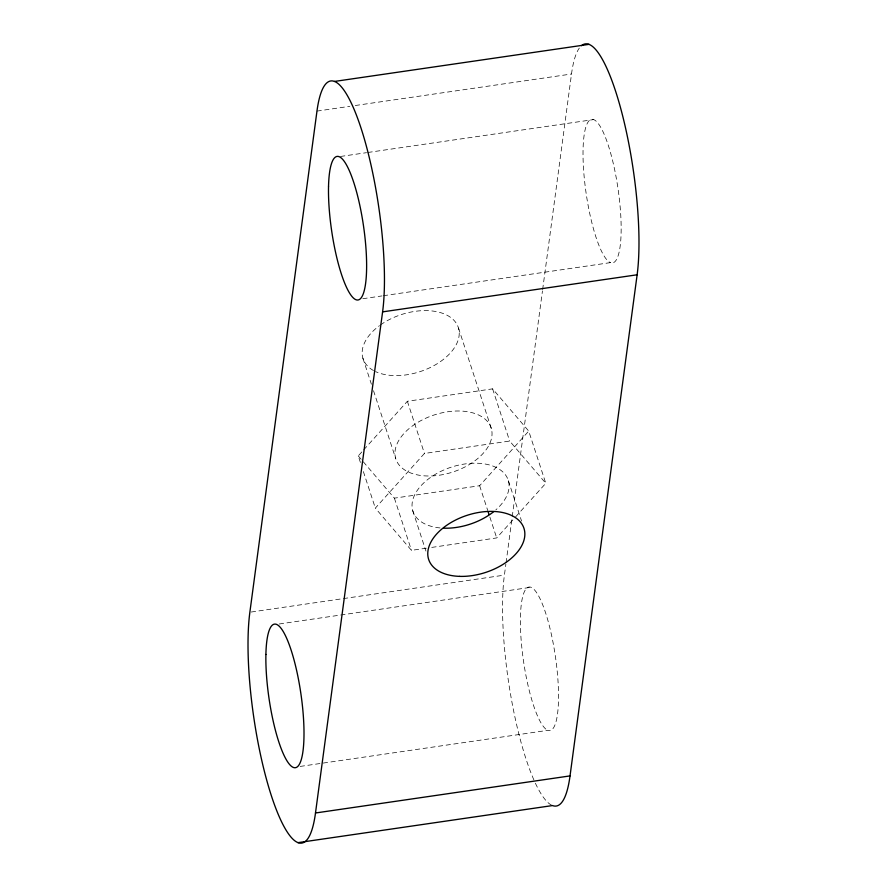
<?xml version="1.0" encoding="UTF-8"?>
<svg xmlns="http://www.w3.org/2000/svg" width="887" height="887" viewBox="0 0 887 887"><rect width="100%" height="100%" fill="white"/><g stroke="black" fill="none" stroke-linecap="round" stroke-linejoin="round"><path stroke-width="0.67" stroke-dasharray="4.43 3.33" d="M533.907 779.95A131.897 29.293 81.7 0 1 504.404 575.131L505.867 564.143M506.056 562.768L542.456 290.925M542.644 289.55L571.505 74.009A131.897 29.293 81.7 0 1 579.311 48.109M360.399 462.449L358.27 455.918L362.838 450.829M363.748 449.82L407.366 401.268L492.607 388.85L528.73 431.082L545.793 483.282L514.881 517.698M426.337 548.188L411.457 550.35L375.334 508.118L424.429 453.468L509.67 441.05L545.793 483.282M358.27 455.918L394.393 498.15L479.634 485.732L528.73 431.082M431.758 547.401L496.687 537.932L513.972 518.707M316.969 111.097L349.822 106.307M355.288 105.509L571.505 74.009M340.508 156.467L366.508 152.675M367.872 152.475L593.669 119.579M362.805 298.719L381.964 295.925M383.328 295.726L610.489 262.619A72.546 16.11 81.7 0 0 612.695 161.024A72.546 16.11 81.7 0 0 583.058 149.659A72.546 16.11 81.7 0 0 610.489 262.619M251.243 612.019L504.404 575.131M279.25 623.982L531.036 587.283M300.172 766.423L547.867 730.334A72.546 16.11 81.7 0 0 550.062 628.728A72.546 16.11 81.7 0 0 520.425 617.363A72.546 16.11 81.7 0 0 547.867 730.334M492.607 388.85L509.67 441.05M458.501 328.09L491.309 428.476A50.127 30.025 -18.1 0 1 426.88 475.975A50.127 30.025 -18.1 0 1 412.311 426.037A50.127 30.025 -18.1 0 1 491.309 428.476M508.373 480.687L521.567 521.057M479.634 485.732L487.739 510.524M489.868 517.054L496.687 537.932M407.366 401.268L424.429 453.468M362.872 358.126L371.398 384.204M373.527 390.723L395.691 458.524M412.754 510.724L425.948 551.093M394.393 498.15L411.457 550.35M363.382 471.585L375.334 508.118M551.603 805.163A131.897 29.293 81.7 0 1 534.905 782.179M380.468 324.941A50.127 30.025 -18.1 0 1 447.747 315.606A50.127 30.025 -18.1 0 1 443.156 359.601A50.127 30.025 -18.1 0 1 375.6 371.609M373.482 370.533A50.127 30.025 -18.1 0 1 379.492 325.651M440.041 527.942A50.127 30.025 -18.1 0 1 419.008 488.072A50.127 30.025 -18.1 0 1 489.946 465.098A50.127 30.025 -18.1 0 1 495.855 509.859"/><path stroke-width="1.33" d="M315.495 812.991L382.596 311.869A131.897 29.293 81.7 0 0 360.976 127.961A131.897 29.293 81.7 0 0 316.969 111.097L249.868 612.218A131.897 29.293 81.7 0 0 271.5 796.127A131.897 29.293 81.7 0 0 315.495 812.991L570.031 775.903L637.132 274.782A131.897 29.293 81.7 0 0 623.605 119.701A131.897 29.293 81.7 0 0 581.495 45.692M334.488 81.438L589.023 44.35M382.596 311.869L637.132 274.782M297.977 842.65L552.512 805.562A131.897 29.293 81.7 0 0 570.031 775.903M488.16 511.832L489.014 514.449M493.848 511.544A50.127 30.025 -18.1 0 1 443.943 528.186M265.9 654.462A72.546 16.11 81.7 0 0 293.331 767.421A72.546 16.11 81.7 0 0 295.537 665.815A72.546 16.11 81.7 0 0 265.9 654.462M328.523 186.747A72.546 16.11 81.7 0 0 355.964 299.717A72.546 16.11 81.7 0 0 358.16 198.111A72.546 16.11 81.7 0 0 328.523 186.747M459.688 576.373A50.127 30.025 -18.1 0 0 524.128 528.874A50.127 30.025 -18.1 0 0 445.119 526.434A50.127 30.025 -18.1 0 0 459.688 576.373"/></g></svg>
